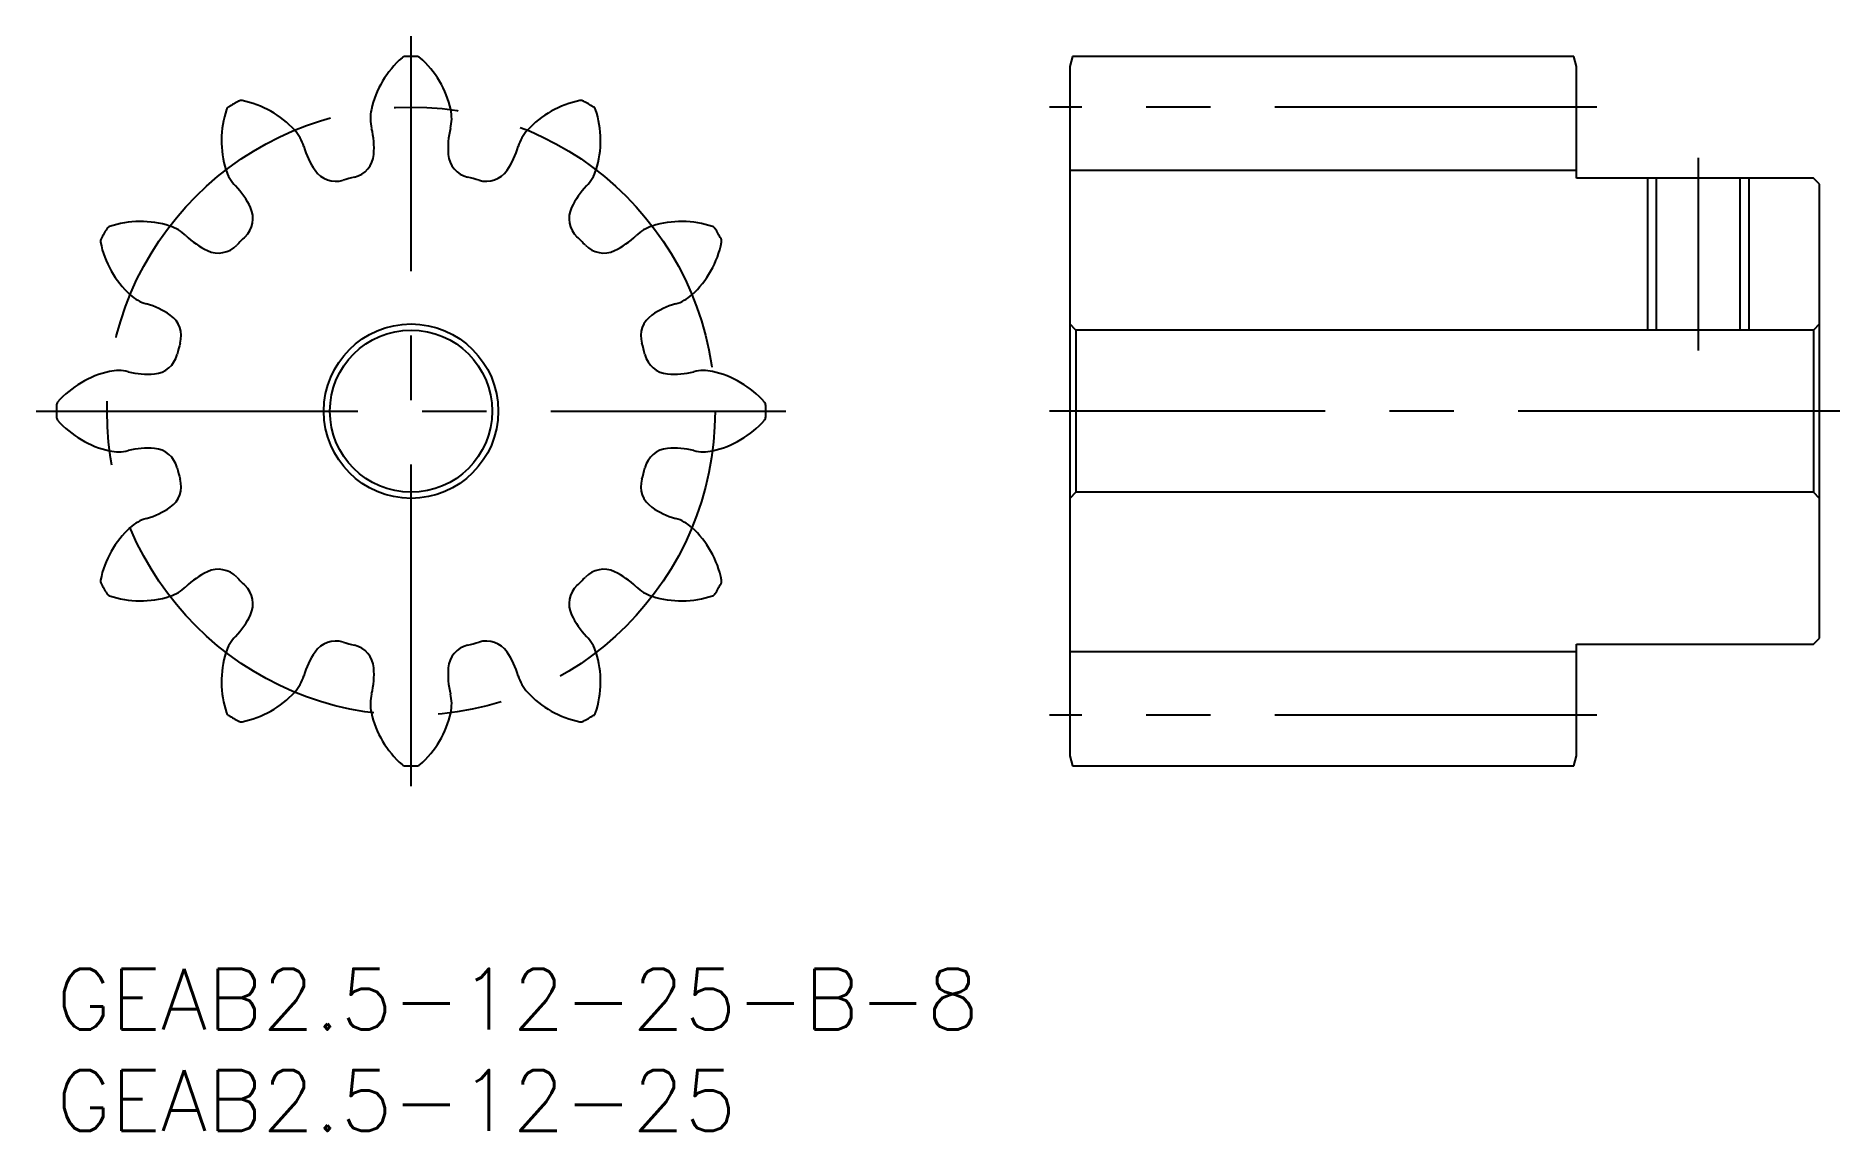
# Model space of a CAD drawing. Extents: x -1 to 88, y -8 to 46.
import ezdxf

# ---------------------------------------------------------------- set-up
doc = ezdxf.new("R2010")
doc.units = 0
doc.header["$LTSCALE"] = 0.5
doc.linetypes.add('CENTER', pattern=[50.8, 31.75, -6.35, 6.35, -6.35])
for name, color, linetype in [('MSM_CENTER', 1, 'CENTER'), ('MSM_CONTINUOUS', 7, 'CONTINUOUS'), ('MSM_NARROW', 5, 'CONTINUOUS'), ('MSM_PART_NUMBER', 7, 'CONTINUOUS')]:
    doc.layers.add(name, color=color, linetype=linetype)
doc.styles.get("Standard").update_dxf_attribs({"font": 'txt.shx', "height": 1, "bigfont": 'bigfont.shx'})

# ---------------------------------------------------------------- blocks, each defined once
blk = doc.blocks.new('*U2')
at = {"layer": 'MSM_PART_NUMBER'}
blk.add_text('GEAB2.5-12-25-B-8', height=3, dxfattribs=at).set_placement((0, -3))
blk = doc.blocks.new('*U3')
at = {"layer": 'MSM_PART_NUMBER'}
blk.add_text('GEAB2.5-12-25', height=3, dxfattribs=at).set_placement((0, -8))

msp = doc.modelspace()

# ---------------------------------------------------------------- linework, layer by layer
at = {"layer": 'MSM_CENTER'}
for p, q in [((17.5, 9), (17.5, 46)), ((76, 42.5), (49, 42.5)), ((81, 40), (81, 30.5)), ((-1, 27.5), (36, 27.5)), ((88, 27.5), (49, 27.5)), ((76, 12.5), (49, 12.5))]:
    msp.add_line(p, q, dxfattribs=at)
msp.add_circle((17.5, 27.5), 15, dxfattribs=at)
at = {"layer": 'MSM_CONTINUOUS'}
for p, q in [((50.134, 45), (50, 44.5)), ((74.866, 45), (50.134, 45)), ((75, 44.5), (74.866, 45)), ((50, 44.5), (50, 10.5)), ((75, 39), (75, 44.5)), ((75, 39.375), (50, 39.375)), ((86.7, 39), (75, 39)), ((78.933, 39), (78.933, 31.5)), ((83.067, 39), (83.067, 31.5)), ((87, 38.7), (86.7, 39)), ((87, 16.3), (87, 38.7)), ((50.3, 31.5), (50, 31.8)), ((50.3, 31.5), (50.3, 23.5)), ((86.7, 31.5), (50.3, 31.5)), ((87, 31.8), (86.7, 31.5)), ((86.7, 31.5), (86.7, 23.5)), ((50.3, 23.5), (50, 23.2)), ((86.7, 23.5), (50.3, 23.5)), ((87, 23.2), (86.7, 23.5)), ((86.7, 16), (87, 16.3)), ((75, 15.625), (50, 15.625)), ((75, 10.5), (75, 16)), ((75, 16), (86.7, 16)), ((50, 10.5), (50.134, 10)), ((50.134, 10), (74.866, 10)), ((74.866, 10), (75, 10.5))]:
    msp.add_line(p, q, dxfattribs=at)
for radius in [4.3, 4]:
    msp.add_circle((17.5, 27.5), radius, dxfattribs=at)
for centre, radius, start, end in [((20.228, 41.333), 4.8, 131.36218, 167.5), ((17.222, 44.748), 0.25, 90.9247, 131.36218), ((17.5, 27.5), 17.5, 89.0753, 90.9247), ((17.778, 44.748), 0.25, 48.63782, 89.07531), ((14.772, 41.333), 4.8, 12.5, 48.63782), ((17.5, 27.5), 17.5, 119.0753, 120.9247), ((9.117, 42.576), 0.25, 78.63782, 119.0753), ((8.221, 38.115), 4.8, 42.5, 78.63782), ((26.779, 38.115), 4.8, 101.36218, 137.5), ((25.883, 42.576), 0.25, 60.9247, 101.36218), ((17.5, 27.5), 17.5, 59.0753, 60.9247), ((12.946, 40.844), 4.8, 161.36218, 197.5), ((8.635, 42.298), 0.25, 120.9247, 161.36218), ((17.5, 41.938), 2.005, 167.49998, 194.07276), ((17.5, 41.938), 2.005, 345.92724, 12.50002), ((26.365, 42.298), 0.25, 18.63782, 59.0753), ((22.054, 40.844), 4.8, 342.5, 18.63782), ((10.281, 40.003), 2.005, 15.92724, 42.50002), ((11.675, 40.477), 4, 355.41473, 14.07277), ((23.325, 40.477), 4, 165.92723, 184.58527), ((24.719, 40.003), 2.005, 137.49998, 164.07276), ((16.056, 41.651), 4, 195.92723, 214.58527), ((14.416, 40.258), 1.25, 283.58992, 355.41473), ((20.584, 40.258), 1.25, 184.58527, 256.41009), ((18.944, 41.651), 4, 325.41473, 344.07277), ((10.281, 40.003), 2.005, 197.49998, 224.07276), ((13.792, 40.09), 1.25, 214.58527, 286.41009), ((21.208, 40.09), 1.25, 253.58991, 325.41473), ((24.719, 40.003), 2.005, 315.92724, 342.50002), ((5.967, 35.826), 4, 25.41473, 44.07277), ((17.5, 27.5), 11.875, 103.58991, 106.41009), ((17.5, 27.5), 11.875, 73.58991, 76.41009), ((29.033, 35.826), 4, 135.92723, 154.58527), ((8.45, 37.006), 1.25, 313.58991, 25.41473), ((26.55, 37.006), 1.25, 154.58527, 226.41009), ((17.5, 27.5), 17.5, 149.0753, 150.9247), ((2.702, 36.365), 0.25, 108.63784, 149.0753), ((4.156, 32.054), 4.8, 72.5, 108.63782), ((4.997, 34.719), 2.005, 45.92724, 72.50002), ((30.003, 34.719), 2.005, 107.49998, 134.07276), ((30.844, 32.054), 4.8, 71.36218, 107.5), ((32.298, 36.365), 0.25, 30.9247, 71.36218), ((17.5, 27.5), 17.5, 29.0753, 30.9247), ((2.424, 35.883), 0.25, 150.9247, 191.36218), ((6.885, 36.779), 4.8, 191.36218, 227.5), ((9.174, 39.033), 4, 225.92723, 244.58527), ((7.994, 36.55), 1.25, 244.58527, 316.41009), ((17.5, 27.5), 11.875, 133.58991, 136.41009), ((17.5, 27.5), 11.875, 43.58991, 46.41009), ((27.006, 36.55), 1.25, 223.58991, 295.41473), ((25.826, 39.033), 4, 295.41473, 314.07277), ((28.115, 36.779), 4.8, 312.5, 348.63782), ((32.576, 35.883), 0.25, 348.63782, 29.0753), ((4.997, 34.719), 2.005, 227.49998, 254.07276), ((30.003, 34.719), 2.005, 285.92724, 312.50002), ((3.349, 28.944), 4, 55.41473, 74.07277), ((4.91, 31.208), 1.25, 343.58991, 55.41473), ((30.09, 31.208), 1.25, 124.58527, 196.41009), ((31.651, 28.944), 4, 105.92723, 124.58527), ((4.742, 30.584), 1.25, 274.58527, 346.41009), ((17.5, 27.5), 11.875, 163.58991, 166.41009), ((17.5, 27.5), 11.875, 13.58991, 16.41009), ((30.258, 30.584), 1.25, 193.58991, 265.41473), ((3.667, 24.772), 4.8, 102.5, 138.63782), ((3.062, 27.5), 2.005, 75.92724, 102.50002), ((4.523, 33.325), 4, 255.92723, 274.58527), ((30.477, 33.325), 4, 265.41473, 284.07277), ((31.938, 27.5), 2.005, 77.49998, 104.07276), ((31.333, 24.772), 4.8, 41.36218, 77.5), ((17.5, 27.5), 17.5, 179.0753, 180.9247), ((0.252, 27.778), 0.25, 138.63782, 179.07529), ((34.748, 27.778), 0.25, 0.9247, 41.36218), ((17.5, 27.5), 17.5, 359.0753, 0.9247), ((0.252, 27.222), 0.25, 180.9247, 221.36218), ((3.667, 30.228), 4.8, 221.36218, 257.5), ((31.333, 30.228), 4.8, 282.5, 318.63782), ((34.748, 27.222), 0.25, 318.63782, 359.07529), ((3.062, 27.5), 2.005, 257.49998, 284.07276), ((4.523, 21.675), 4, 85.41473, 104.07277), ((4.742, 24.416), 1.25, 13.58991, 85.41473), ((30.258, 24.416), 1.25, 94.58527, 166.41009), ((30.477, 21.675), 4, 75.92723, 94.58527), ((31.938, 27.5), 2.005, 255.92724, 282.50002), ((4.91, 23.792), 1.25, 304.58527, 16.41009), ((17.5, 27.5), 11.875, 193.58991, 196.41009), ((30.09, 23.792), 1.25, 163.58991, 235.41473), ((17.5, 27.5), 11.875, 343.58991, 346.41009), ((3.349, 26.056), 4, 285.92723, 304.58527), ((31.651, 26.056), 4, 235.41473, 254.07277), ((6.885, 18.221), 4.8, 132.5, 168.63782), ((4.997, 20.281), 2.005, 105.92724, 132.50002), ((30.003, 20.281), 2.005, 47.49998, 74.07276), ((28.115, 18.221), 4.8, 11.36218, 47.5), ((7.994, 18.45), 1.25, 43.58991, 115.41473), ((27.006, 18.45), 1.25, 64.58527, 136.41009), ((2.424, 19.117), 0.25, 168.63782, 209.0753), ((17.5, 27.5), 17.5, 209.0753, 210.9247), ((4.997, 20.281), 2.005, 287.49998, 314.07276), ((9.174, 15.967), 4, 115.41473, 134.07277), ((17.5, 27.5), 11.875, 223.58991, 226.41009), ((8.45, 17.994), 1.25, 334.58527, 46.41009), ((26.55, 17.994), 1.25, 133.58991, 205.41473), ((17.5, 27.5), 11.875, 313.58991, 316.41009), ((25.826, 15.967), 4, 45.92723, 64.58527), ((30.003, 20.281), 2.005, 225.92724, 252.50002), ((17.5, 27.5), 17.5, 329.0753, 330.9247), ((32.576, 19.117), 0.25, 330.9247, 11.36218), ((2.702, 18.635), 0.25, 210.9247, 251.36218), ((4.156, 22.946), 4.8, 251.36218, 287.5), ((30.844, 22.946), 4.8, 252.5, 288.63782), ((32.298, 18.635), 0.25, 288.63782, 329.0753), ((5.967, 19.174), 4, 315.92723, 334.58527), ((29.033, 19.174), 4, 205.41473, 224.07277), ((10.281, 14.997), 2.005, 135.92724, 162.50002), ((13.792, 14.91), 1.25, 73.58991, 145.41473), ((17.5, 27.5), 11.875, 253.58991, 256.41009), ((17.5, 27.5), 11.875, 283.58991, 286.41009), ((21.208, 14.91), 1.25, 34.58527, 106.41009), ((24.719, 14.997), 2.005, 17.49998, 44.07276), ((12.946, 14.156), 4.8, 162.5, 198.63782), ((16.056, 13.349), 4, 145.41473, 164.07277), ((14.416, 14.742), 1.25, 4.58527, 76.41009), ((20.584, 14.742), 1.25, 103.58991, 175.41473), ((18.944, 13.349), 4, 15.92723, 34.58527), ((22.054, 14.156), 4.8, 341.36218, 17.5), ((10.281, 14.997), 2.005, 317.49998, 344.07276), ((11.675, 14.523), 4, 345.92723, 4.58527), ((23.325, 14.523), 4, 175.41473, 194.07277), ((24.719, 14.997), 2.005, 195.92724, 222.50002), ((8.221, 16.885), 4.8, 281.36218, 317.5), ((17.5, 13.062), 2.005, 165.92724, 192.50002), ((17.5, 13.062), 2.005, 347.49998, 14.07276), ((26.779, 16.885), 4.8, 222.5, 258.63782), ((8.635, 12.702), 0.25, 198.63782, 239.0753), ((17.5, 27.5), 17.5, 239.0753, 240.9247), ((20.228, 13.667), 4.8, 192.5, 228.63782), ((14.772, 13.667), 4.8, 311.36218, 347.5), ((17.5, 27.5), 17.5, 299.0753, 300.9247), ((26.365, 12.702), 0.25, 300.9247, 341.36218), ((9.117, 12.424), 0.25, 240.9247, 281.36218), ((25.883, 12.424), 0.25, 258.63782, 299.0753), ((17.222, 10.252), 0.25, 228.63782, 269.07529), ((17.5, 27.5), 17.5, 269.0753, 270.9247), ((17.778, 10.252), 0.25, 270.9247, 311.36218)]:
    msp.add_arc(centre, radius, start, end, dxfattribs=at)
at = {"layer": 'MSM_NARROW'}
for p, q in [((78.5, 39), (78.5, 31.5)), ((83.5, 39), (83.5, 31.5))]:
    msp.add_line(p, q, dxfattribs=at)

# ---------------------------------------------------------------- block references
at = {"layer": 'MSM_CONTINUOUS'}
for name in ['*U2', '*U3']:
    msp.add_blockref(name, (0, 0), dxfattribs=at)

doc.saveas('drawing.dxf')
